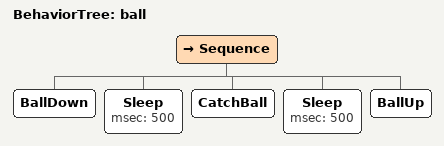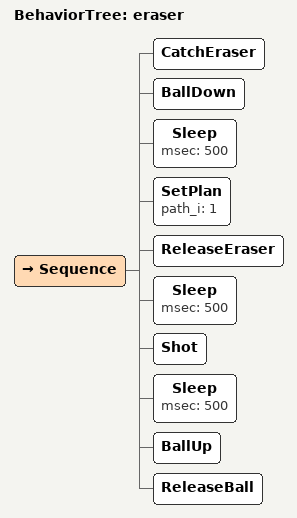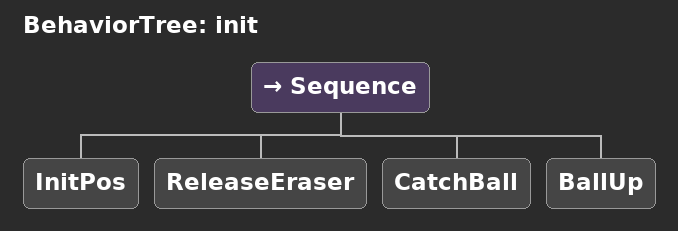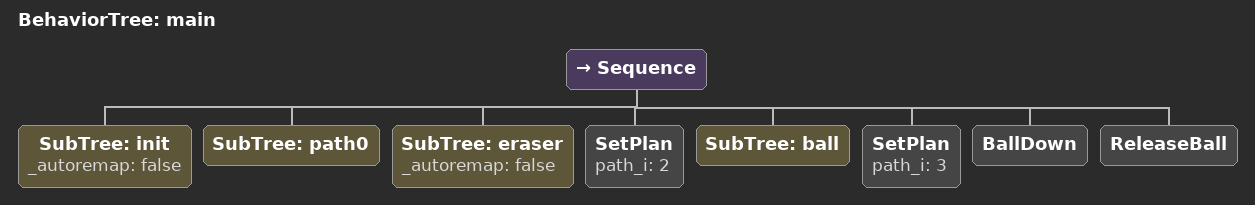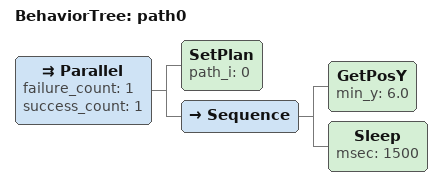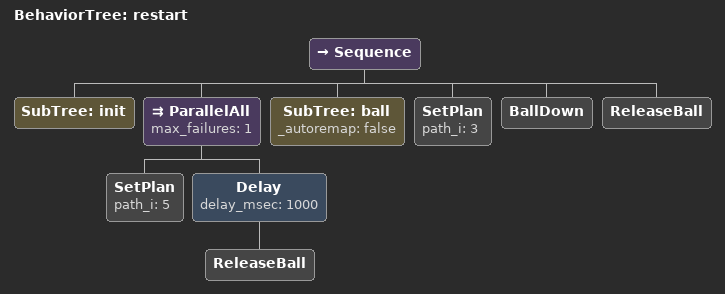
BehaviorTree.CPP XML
<?xml version="1.0" encoding="UTF-8"?>
<root BTCPP_format="4"
      main_tree_to_execute="main">
  <BehaviorTree ID="ball">
    <Sequence>
      <BallDown/>
      <Sleep msec="500"/>
      <CatchBall/>
      <Sleep msec="500"/>
      <BallUp/>
    </Sequence>
  </BehaviorTree>

  <BehaviorTree ID="eraser">
    <Sequence>
      <CatchEraser/>
      <BallDown/>
      <Sleep msec="500"/>
      <SetPlan path_i="1"/>
      <ReleaseEraser/>
      <Sleep msec="500"/>
      <Shot/>
      <Sleep msec="500"/>
      <BallUp/>
      <ReleaseBall/>
    </Sequence>
  </BehaviorTree>

  <BehaviorTree ID="init">
    <Sequence>
      <InitPos/>
      <ReleaseEraser/>
      <CatchBall/>
      <BallUp/>
    </Sequence>
  </BehaviorTree>

  <BehaviorTree ID="main">
    <Sequence>
      <SubTree ID="init"
               _autoremap="false"/>
      <SubTree ID="path0"/>
      <SubTree ID="eraser"
               _autoremap="false"/>
      <SetPlan path_i="2"/>
      <SubTree ID="ball"/>
      <SetPlan path_i="3"/>
      <BallDown/>
      <ReleaseBall/>
    </Sequence>
  </BehaviorTree>

  <BehaviorTree ID="path0">
    <Parallel failure_count="1"
              success_count="1">
      <SetPlan path_i="0"/>
      <Sequence>
        <GetPosY min_y="6.0"/>
        <Sleep msec="1500"/>
      </Sequence>
    </Parallel>
  </BehaviorTree>

  <BehaviorTree ID="restart">
    <Sequence>
      <SubTree ID="init"/>
      <ParallelAll max_failures="1">
        <SetPlan path_i="5"/>
        <Delay delay_msec="1000">
          <ReleaseBall/>
        </Delay>
      </ParallelAll>
      <SubTree ID="ball"
               _autoremap="false"/>
      <SetPlan path_i="3"/>
      <BallDown/>
      <ReleaseBall/>
    </Sequence>
  </BehaviorTree>

</root>
